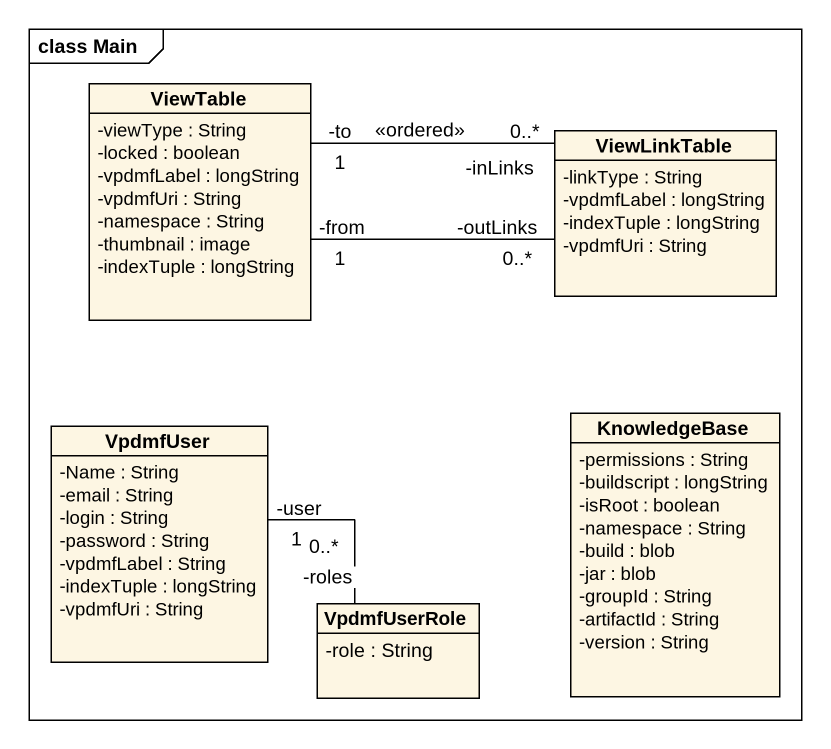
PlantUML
@startuml
mainframe class Main
hide circle
hide empty members
skinparam classAttributeIconSize 0
class ViewTable {
  -viewType : String
  -locked : boolean
  -vpdmfLabel : longString
  -vpdmfUri : String
  -namespace : String
  -thumbnail : image
  -indexTuple : longString
}
class ViewLinkTable {
  -linkType : String
  -vpdmfLabel : longString
  -indexTuple : longString
  -vpdmfUri : String
}
class KnowledgeBase {
  -permissions : String
  -buildscript : longString
  -isRoot : boolean
  -namespace : String
  -build : blob
  -jar : blob
  -groupId : String
  -artifactId : String
  -version : String
}
class VpdmfUser {
  -Name : String
  -email : String
  -login : String
  -password : String
  -vpdmfLabel : String
  -indexTuple : longString
  -vpdmfUri : String
}
class VpdmfUserRole {
  -role : String
}
ViewTable "-to\n1" -right- "-inLinks\n0..*" ViewLinkTable : <<ordered>>
ViewLinkTable "-outLinks\n0..*" -left- "-from\n1" ViewTable
VpdmfUser "-user\n1" -right- "-roles\n0..*" VpdmfUserRole
@enduml
